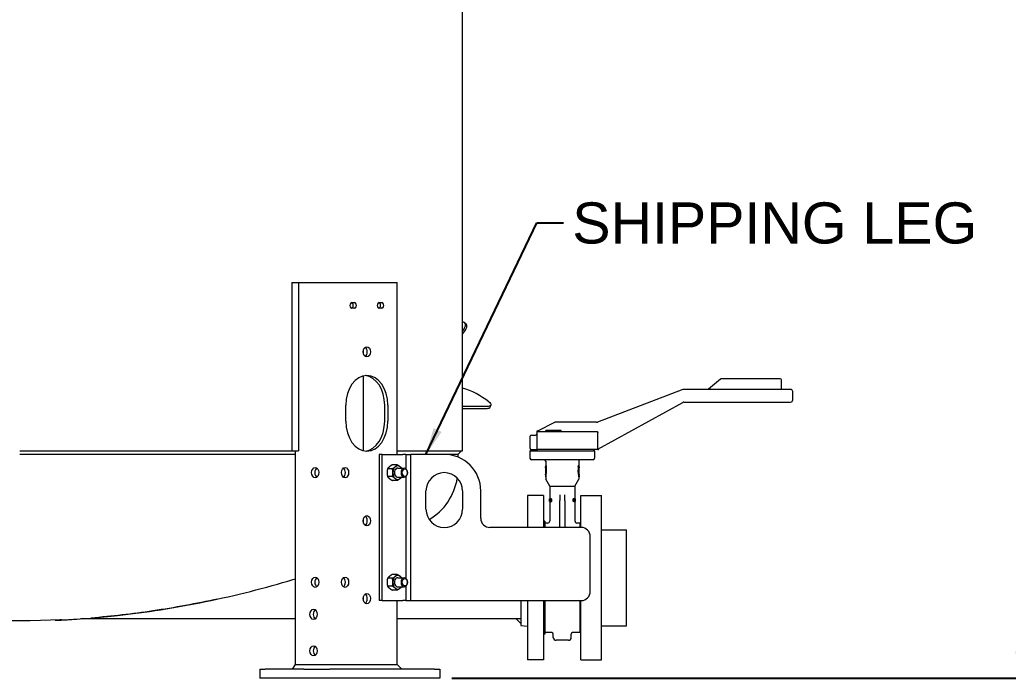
# Model space of a CAD drawing. Header units: inches. Extents: x 19 to 503, y 6 to 322.
# Drawn here: x 371.1 to 425.3, y 44.5 to 80.5 of the extents above; entities that cross this region are included whole.
import ezdxf

# ---------------------------------------------------------------- set-up
doc = ezdxf.new("R2010")
doc.units = ezdxf.units.IN
doc.header["$LTSCALE"] = 15
doc.header["$MEASUREMENT"] = 0
for name, color, linetype, lineweight in [('Dimension (ANSI)', 7, 'Continuous', 25), ('Symbol (ANSI)', 7, 'Continuous', 25), ('Visible (ANSI)', 7, 'Continuous', 50)]:
    doc.layers.add(name, color=color, linetype=linetype, lineweight=lineweight)
doc.styles.add('MEMCOR Medium', font='arial.ttf')
doc.dimstyles.new('Default (ANSI)', dxfattribs={"dimscale": 15, "dimtxt": 0.15, "dimasz": 0.098425, "dimexe": 0.125, "dimexo": 0.0625, "dimgap": 0.031496, "dimtad": 0, "dimtih": 1, "dimtoh": 1, "dimdec": 4, "dimrnd": 1e-08, "dimzin": 3, "dimdsep": 46, "dimlunit": 5, "dimtxsty": 'MEMCOR Medium', "dimcen": 0.09, "dimdle": 0.393701, "dimclrd": 256, "dimclre": 256, "dimclrt": 256, "dimadec": 0, "dimazin": 1, "dimtfac": 0.8, "dimtofl": 0, "dimtmove": 0, "dimatfit": 3, "dimfxl": 1, "dimfrac": 1, "dimtolj": 1, "dimtzin": 4, "dimlwd": -1, "dimlwe": -1, "dimarcsym": 0})
doc.dimstyles.new('Default (ANSI)$7', dxfattribs={"dimscale": 15, "dimtxt": 0.15, "dimasz": 0.098425, "dimexe": 0.125, "dimexo": 0.0625, "dimgap": 0.031496, "dimtad": 0, "dimtih": 1, "dimtoh": 1, "dimdec": 4, "dimrnd": 1e-08, "dimzin": 3, "dimdsep": 46, "dimlunit": 5, "dimtxsty": 'MEMCOR Medium', "dimcen": 0.09, "dimdle": 0.393701, "dimclrd": 256, "dimclre": 256, "dimclrt": 256, "dimadec": 0, "dimazin": 1, "dimtfac": 0.8, "dimtofl": 0, "dimtmove": 0, "dimatfit": 3, "dimfxl": 1, "dimfrac": 1, "dimtolj": 1, "dimtzin": 4, "dimlwd": -1, "dimlwe": -1, "dimarcsym": 0})

# ---------------------------------------------------------------- blocks, each defined once
blk = doc.blocks.new('*D24')
at = {"layer": 'Defpoints', "color": 0, "transparency": 16777216}
for p in [(371.709, 141.416), (425.908, 141.416), (393.854, 44.463)]:
    blk.add_point(p, dxfattribs=at)
at = {"layer": 'Dimension (ANSI)', "transparency": 16777216}
for p, q in [((372.646, 141.416), (427.783, 141.416)), ((425.908, 139.94), (425.908, 125.155)), ((425.908, 45.94), (425.908, 109.677)), ((394.792, 44.463), (427.783, 44.463))]:
    blk.add_line(p, q, dxfattribs=at)
for points in [[(425.662, 139.94), (426.154, 139.94), (425.908, 141.416)], [(425.662, 45.94), (426.154, 45.94), (425.908, 44.463)]]:
    blk.add_solid(points, dxfattribs=at)
at = {"layer": 'Dimension (ANSI)', "transparency": 16777216, "char_height": 2.25, "attachment_point": 2, "style": 'MEMCOR Medium'}
for s, insert in [('\\A1; \\fArial|b0|i0;\\H2.2500;96{\\H0.8x;\\S15#16;} in', (425.908, 121.603)), ('\\A1;[2462.6 mm]{\\P\\fArial|b0|i0;\\H2.2500;SHIPPING\\P\\fArial|b0|i0;\\H2.2500;HEIGHT}', (425.908, 116.944))]:
    blk.add_mtext(s, dxfattribs=dict(at, insert=insert))

msp = doc.modelspace()

# ---------------------------------------------------------------- linework, layer by layer
at = {"layer": 'Visible (ANSI)', "linetype": 'Continuous', "lineweight": 18}
for p, q in [((395.38357, 56.90094), (395.38357, 87.55433)), ((386.02935, 66.11344), (386.40261, 66.11344)), ((386.02935, 66.11344), (386.02935, 56.90094)), ((386.40261, 66.11344), (387.71308, 66.11344)), ((386.40261, 66.11344), (386.40261, 56.90094)), ((387.71308, 66.11344), (388.68889, 66.11344)), ((388.68889, 66.11344), (391.60217, 66.11344)), ((391.60217, 66.11344), (391.80427, 66.11344)), ((391.80427, 56.71344), (391.80427, 66.11344)), ((389.32882, 65.01844), (389.46317, 65.01844)), ((390.82789, 65.01844), (390.96224, 65.01844)), ((389.46317, 64.70844), (389.32882, 64.70844)), ((390.96224, 64.70844), (390.82789, 64.70844)), ((395.53237, 63.89519), (395.59737, 63.80327)), ((395.47767, 63.60651), (395.38357, 63.47344)), ((395.38357, 63.28959), (395.54267, 63.51459)), ((389.9574, 62.2362), (389.9574, 62.41068)), ((389.9574, 56.9153), (389.9574, 61.01158)), ((409.51601, 60.83228), (408.85306, 60.27599)), ((412.78749, 60.84631), (409.55458, 60.84631)), ((412.84749, 60.29131), (412.84749, 60.78631)), ((407.45099, 60.26312), (402.76898, 58.4795)), ((413.34749, 60.27131), (407.49549, 60.27131)), ((413.47249, 59.69631), (413.47249, 60.14631)), ((402.80035, 57.0004), (407.44434, 59.55583)), ((407.50461, 59.57131), (413.34749, 59.57131)), ((388.99295, 58.52344), (388.99295, 59.40344)), ((391.12134, 58.52344), (391.12134, 59.40344)), ((391.29811, 59.40344), (391.29811, 58.52344)), ((396.78165, 59.34065), (395.38357, 59.34065)), ((395.38357, 59.23076), (396.73255, 59.23076)), ((396.88981, 59.29306), (396.93892, 59.40297)), ((399.44749, 57.94311), (399.44749, 57.91131)), ((399.48528, 57.99021), (399.47398, 57.98456)), ((399.505, 58.00007), (399.48528, 57.99021)), ((399.51904, 58.00709), (399.505, 58.00007)), ((399.50749, 57.97131), (399.52829, 57.97131)), ((400.39069, 58.44291), (399.51904, 58.00709)), ((399.52829, 57.97131), (402.73457, 57.97131)), ((399.94594, 57.98131), (399.94594, 58.01131)), ((400.26993, 58.02131), (399.95594, 58.02131)), ((400.27711, 58.02131), (400.26993, 58.02131)), ((400.61604, 58.02131), (400.27711, 58.02131)), ((400.27993, 57.98131), (400.27993, 58.01131)), ((400.42109, 58.45812), (400.39069, 58.44291)), ((402.72448, 58.47131), (400.47699, 58.47131)), ((400.62887, 58.02131), (400.61604, 58.02131)), ((400.77914, 58.02131), (400.62887, 58.02131)), ((400.78914, 57.98131), (400.78914, 58.01131)), ((399.09749, 57.03131), (399.09749, 57.71131)), ((399.15749, 57.77131), (399.38749, 57.77131)), ((399.44749, 57.91131), (399.44749, 57.03131)), ((402.7962, 57.06661), (402.7962, 57.91131)), ((371.13387, 56.90094), (386.02935, 56.90094)), ((386.02935, 56.90094), (386.40261, 56.90094)), ((386.24509, 45.21344), (386.24509, 56.90094)), ((391.80427, 56.90094), (395.38357, 56.90094)), ((395.13386, 56.70094), (395.33386, 56.90094)), ((399.15473, 56.97131), (399.07599, 56.89257)), ((402.61899, 56.89257), (399.07599, 56.89257)), ((399.07599, 56.89257), (399.07599, 56.49887)), ((399.15473, 56.97131), (399.50749, 56.97131)), ((399.52829, 56.97131), (399.50749, 56.97131)), ((402.78749, 56.97131), (399.52829, 56.97131)), ((402.54025, 56.97131), (402.61899, 56.89257)), ((402.61899, 56.89257), (402.61899, 56.49887)), ((386.24509, 56.70094), (371.13387, 56.70094)), ((390.81163, 56.71344), (390.81163, 48.71344)), ((390.9884, 56.71344), (390.81163, 56.71344)), ((390.9884, 56.71344), (392.11977, 56.71344)), ((390.9884, 48.71344), (390.9884, 56.71344)), ((392.27739, 56.71344), (392.11977, 56.71344)), ((392.27739, 56.71344), (392.53546, 56.71344)), ((392.27739, 56.71344), (392.27739, 55.9327)), ((394.38338, 56.71344), (392.53546, 56.71344)), ((392.53546, 56.71344), (392.53546, 48.71344)), ((395.13386, 56.70094), (394.60663, 56.70094)), ((395.13386, 56.70094), (395.13386, 56.56729)), ((402.54025, 56.42013), (399.15473, 56.42013)), ((399.94197, 56.34139), (399.94197, 56.09375)), ((401.753, 56.34139), (401.753, 56.09375)), ((391.54667, 55.92995), (391.27725, 55.92995)), ((391.81183, 56.14645), (391.54242, 56.14645)), ((391.83546, 55.96344), (392.19247, 55.96344)), ((399.9219, 56.02446), (399.9219, 55.97722)), ((399.9219, 56.02446), (399.93287, 56.02446)), ((399.92779, 56.09375), (399.92779, 56.04612)), ((399.92779, 56.09375), (399.95307, 56.09375)), ((399.93364, 56.04612), (399.92779, 56.04612)), ((399.93819, 55.94442), (399.95864, 55.94442)), ((399.95307, 56.04612), (399.94285, 56.04612)), ((399.95307, 56.04612), (399.95307, 56.09375)), ((399.95307, 56.09375), (399.97386, 56.09375)), ((399.95307, 56.04612), (399.97386, 56.04612)), ((399.97386, 56.09375), (399.97386, 56.04612)), ((401.7419, 56.09375), (401.72111, 56.09375)), ((401.72111, 56.04612), (401.72111, 56.09375)), ((401.7419, 56.04612), (401.72111, 56.04612)), ((401.73634, 55.94442), (401.75678, 55.94442)), ((401.7419, 56.09375), (401.76718, 56.09375)), ((401.7419, 56.09375), (401.7419, 56.04612)), ((401.75212, 56.04612), (401.7419, 56.04612)), ((401.76718, 56.04612), (401.76133, 56.04612)), ((401.77308, 56.02446), (401.7621, 56.02446)), ((401.76718, 56.04612), (401.76718, 56.09375)), ((401.77308, 56.02446), (401.77308, 55.97722)), ((391.54667, 55.49693), (391.27725, 55.49693)), ((391.81183, 55.28043), (391.54242, 55.28043)), ((391.83546, 55.46344), (392.19247, 55.46344)), ((392.27739, 55.49418), (392.27739, 49.9327)), ((392.36922, 55.71739), (392.36921, 55.7183)), ((392.36922, 55.70949), (392.36921, 55.70857)), ((399.9219, 55.61816), (399.9219, 55.57092)), ((399.9219, 55.57092), (399.92276, 55.57092)), ((399.9219, 55.541), (399.92249, 55.541)), ((399.9219, 55.541), (399.9219, 55.49336)), ((399.92464, 55.49336), (399.9219, 55.49336)), ((399.92464, 55.49336), (399.94478, 55.49336)), ((399.94679, 55.59098), (399.92661, 55.59098)), ((399.94197, 55.49336), (399.94197, 55.36242)), ((400.15851, 54.98209), (399.94461, 55.35257)), ((401.53646, 54.98209), (401.75036, 55.35257)), ((401.76837, 55.59098), (401.74818, 55.59098)), ((401.77033, 55.49336), (401.75019, 55.49336)), ((401.753, 55.49336), (401.753, 55.36242)), ((401.77308, 55.49336), (401.77033, 55.49336)), ((401.77308, 55.57092), (401.77222, 55.57092)), ((401.77248, 55.541), (401.77308, 55.541)), ((401.77308, 55.61816), (401.77308, 55.57092)), ((401.77308, 55.541), (401.77308, 55.49336)), ((393.38338, 53.71344), (393.38338, 54.71344)), ((395.38338, 54.71344), (395.38338, 53.71344)), ((396.38338, 53.21344), (396.38338, 54.71344)), ((400.15851, 54.98209), (401.53646, 54.98209)), ((400.15851, 54.98209), (400.15851, 54.28786)), ((401.53646, 54.98209), (401.53646, 54.28733)), ((398.94386, 54.46344), (398.94386, 52.71344)), ((399.82386, 54.46344), (398.94386, 54.46344)), ((399.82386, 54.46344), (399.82386, 52.71344)), ((400.14727, 54.26536), (400.14727, 54.25058)), ((400.14908, 54.25058), (400.14727, 54.25058)), ((400.14727, 54.1424), (400.14908, 54.1424)), ((400.14727, 54.1424), (400.14727, 54.12592)), ((400.14908, 54.25058), (400.14908, 54.1424)), ((400.14942, 54.28786), (400.15111, 54.28786)), ((400.15111, 54.1424), (400.15111, 54.28786)), ((400.15111, 54.28786), (400.16299, 54.28786)), ((400.15111, 54.1424), (400.15493, 54.1424)), ((400.15493, 54.12592), (400.15493, 54.1424)), ((400.15493, 54.1424), (400.16231, 54.1424)), ((400.16299, 54.28786), (400.16299, 54.27535)), ((400.17176, 54.29061), (400.18402, 54.29061)), ((400.21746, 54.29061), (400.23062, 54.29061)), ((400.70969, 54.49477), (400.70969, 54.18819)), ((400.70969, 53.03964), (400.70969, 54.18819)), ((400.98528, 54.18819), (400.98528, 54.49477)), ((400.98528, 54.18819), (400.98528, 53.03964)), ((401.44222, 54.12592), (401.44222, 54.28733)), ((401.45586, 54.28733), (401.44222, 54.28733)), ((401.45586, 54.28733), (401.47545, 54.28733)), ((401.45586, 54.28733), (401.45586, 54.12592)), ((401.46764, 54.14449), (401.46764, 54.26876)), ((401.47597, 54.26876), (401.46764, 54.26876)), ((401.46764, 54.14449), (401.47597, 54.14449)), ((401.49607, 54.15522), (401.48329, 54.15522)), ((401.50762, 54.25721), (401.50762, 54.28733)), ((401.51994, 54.28733), (401.50762, 54.28733)), ((401.50762, 54.12592), (401.50762, 54.15694)), ((401.51994, 54.28733), (401.52814, 54.28733)), ((401.51994, 54.28733), (401.51994, 54.12592)), ((401.52549, 54.12592), (401.52549, 54.2651)), ((401.5289, 54.28112), (401.5289, 54.28733)), ((401.54084, 54.28733), (401.5289, 54.28733)), ((401.54555, 54.28786), (401.53646, 54.28786)), ((401.54084, 54.28733), (401.54349, 54.28733)), ((401.54084, 54.28733), (401.54084, 54.15954)), ((401.54349, 54.12592), (401.54349, 54.28733)), ((401.5477, 54.26536), (401.54349, 54.26536)), ((401.5477, 54.25058), (401.54349, 54.25058)), ((401.5477, 54.1424), (401.54349, 54.1424)), ((401.54589, 54.25058), (401.54589, 54.1424)), ((401.5477, 54.26536), (401.5477, 54.25058)), ((401.5477, 54.1424), (401.5477, 54.12592)), ((401.87111, 52.71344), (401.87111, 54.46344)), ((401.87111, 54.46344), (402.99611, 54.46344)), ((402.99611, 45.46344), (402.99611, 54.46344)), ((400.15493, 54.12592), (400.14727, 54.12592)), ((400.15493, 54.12592), (400.16675, 54.12592)), ((400.15851, 54.12592), (400.15851, 53.07368)), ((400.17176, 54.12252), (400.18402, 54.12252)), ((400.21746, 54.12252), (400.23062, 54.12252)), ((401.45586, 54.12592), (401.44222, 54.12592)), ((401.47565, 54.12592), (401.45586, 54.12592)), ((401.51994, 54.12592), (401.50762, 54.12592)), ((401.52549, 54.12592), (401.51994, 54.12592)), ((401.54024, 54.12592), (401.52829, 54.12592)), ((401.53646, 54.12592), (401.53646, 53.07368)), ((401.54349, 54.12592), (401.54024, 54.12592)), ((401.5477, 54.12592), (401.54349, 54.12592)), ((389.9574, 52.9952), (389.9574, 53.16968)), ((399.88386, 53.05844), (399.82386, 53.05844)), ((399.88386, 53.05844), (399.88386, 52.71344)), ((401.88338, 52.71344), (396.88338, 52.71344)), ((400.0404, 52.95557), (399.88386, 52.95557)), ((400.70969, 52.71344), (400.70969, 53.03964)), ((400.98528, 53.03964), (400.98528, 52.71344)), ((401.83174, 52.95557), (401.65457, 52.95557)), ((401.83174, 52.71344), (401.83174, 52.95557)), ((401.87111, 52.9162), (401.83174, 52.95557)), ((402.99611, 52.58844), (404.37111, 52.58844)), ((404.37111, 47.33844), (404.37111, 52.58844)), ((402.38338, 49.21344), (402.38338, 52.21344)), ((391.54667, 49.92995), (391.27725, 49.92995)), ((391.81183, 50.14645), (391.54242, 50.14645)), ((391.83546, 49.96344), (392.19247, 49.96344)), ((391.54667, 49.49693), (391.27725, 49.49693)), ((391.81183, 49.28043), (391.54242, 49.28043)), ((391.83546, 49.46344), (392.19247, 49.46344)), ((392.27739, 49.49418), (392.27739, 48.71344)), ((392.36922, 49.71739), (392.36921, 49.7183)), ((392.36922, 49.70949), (392.36921, 49.70857)), ((389.9574, 48.7322), (389.9574, 48.90668)), ((390.9884, 48.71344), (390.81163, 48.71344)), ((390.9884, 48.71344), (392.11977, 48.71344)), ((391.80427, 45.21344), (391.80427, 48.71344)), ((392.27739, 48.71344), (392.11977, 48.71344)), ((392.27739, 48.71344), (392.53546, 48.71344)), ((392.53546, 48.71344), (401.88338, 48.71344)), ((398.57386, 48.71344), (398.57386, 47.35387)), ((398.94386, 48.71344), (398.94386, 45.46344)), ((399.82386, 48.71344), (399.82386, 45.46344)), ((399.88386, 48.71344), (399.88386, 46.86844)), ((401.83174, 46.97131), (401.83174, 48.71344)), ((401.87111, 45.46344), (401.87111, 48.71344)), ((373.08135, 47.63337), (373.08135, 47.65337)), ((386.24509, 47.71344), (374.47338, 47.71344)), ((387.32182, 47.71344), (387.30947, 47.71344)), ((398.57386, 47.71344), (391.80427, 47.71344)), ((398.57386, 47.46344), (398.32386, 47.71344)), ((398.57386, 47.71344), (398.32386, 47.71344)), ((398.57386, 47.35387), (398.94386, 47.30844)), ((402.99611, 47.33844), (404.37111, 47.33844)), ((399.88386, 46.86844), (399.82386, 46.86844)), ((400.2793, 46.97131), (399.88386, 46.97131)), ((400.35536, 46.69592), (400.35536, 46.86651)), ((401.33961, 46.69592), (401.33961, 46.86651)), ((401.83174, 46.97131), (401.41567, 46.97131)), ((401.87111, 47.01068), (401.83174, 46.97131)), ((401.18213, 46.53844), (400.51284, 46.53844)), ((384.28417, 44.96344), (384.57706, 44.96344)), ((384.28417, 44.96344), (384.28417, 44.46344)), ((386.69838, 44.96344), (384.57706, 44.96344)), ((386.06831, 44.96344), (386.24509, 45.21344)), ((386.24509, 45.21344), (387.71308, 45.21344)), ((386.69838, 44.96344), (388.1126, 44.96344)), ((387.71308, 45.21344), (388.68889, 45.21344)), ((393.85431, 44.96344), (388.1126, 44.96344)), ((388.68889, 45.21344), (391.60217, 45.21344)), ((391.60217, 45.21344), (391.80427, 45.21344)), ((391.80427, 45.21344), (392.05427, 44.96344)), ((393.85431, 44.96344), (394.1472, 44.96344)), ((394.1472, 44.96344), (394.1472, 44.46344)), ((399.82386, 45.46344), (398.94386, 45.46344)), ((401.87111, 45.46344), (402.99611, 45.46344)), ((384.57706, 44.46344), (384.28417, 44.46344)), ((386.69838, 44.46344), (384.57706, 44.46344)), ((388.1126, 44.46344), (386.69838, 44.46344)), ((393.85431, 44.46344), (388.1126, 44.46344)), ((394.1472, 44.46344), (393.85431, 44.46344))]:
    msp.add_line(p, q, dxfattribs=at)
for centre, radius, start, end in [((409.55458, 60.78631), 0.06, 90, 130), ((412.78749, 60.78631), 0.06, 0, 90), ((407.49549, 60.14631), 0.125, 90, 110.854458), ((408.84021, 60.29131), 0.02, 270, 310), ((412.86749, 60.29131), 0.02, 180, 270), ((413.34749, 60.14631), 0.125, 0, 90), ((407.50461, 59.44631), 0.125, 90, 118.82243), ((413.34749, 59.69631), 0.125, 270, 0), ((402.72448, 58.59631), 0.125, 270, 290.854458), ((399.50749, 57.91131), 0.06, 90, 180), ((399.93594, 57.98131), 0.01, 270, 0), ((399.95594, 58.01131), 0.01, 90, 180), ((400.26993, 58.01131), 0.01, 0, 90), ((400.28993, 57.98131), 0.01, 180, 270), ((400.47699, 58.34631), 0.125, 90, 116.565051), ((400.77914, 58.01131), 0.01, 0, 90), ((400.79914, 57.98131), 0.01, 180, 270), ((399.15749, 57.71131), 0.06, 90, 180), ((399.38749, 57.83131), 0.06, 270, 0), ((399.15749, 57.03131), 0.06, 180, 270), ((399.50749, 57.03131), 0.06, 180, 270), ((402.78749, 57.03131), 0.06, 270, 355.130983), ((394.38338, 54.71344), 2, 0, 90), ((399.15473, 56.49887), 0.07874, 180, 270), ((399.86323, 56.34139), 0.07874, 0, 90), ((401.83174, 56.34139), 0.07874, 90, 180), ((402.54025, 56.49887), 0.07874, 270, 0), ((394.38338, 54.71344), 1, 0, 180), ((391.94387, 55.89648), 3.19, 300.437008, 351.297618), ((399.96166, 55.36242), 0.01969, 180, 210), ((401.73331, 55.36242), 0.01969, 330, 0), ((394.38338, 53.71344), 1, 180, 0), ((396.88338, 53.21344), 0.5, 180, 270), ((400.0404, 53.07368), 0.11811, 270, 0), ((401.65457, 53.07368), 0.11811, 180, 270), ((401.88338, 52.21344), 0.5, 0, 90), ((371.13386, 95.93094), 48.31, 251.772129, 272.646434), ((401.88338, 49.21344), 0.5, 270, 0), ((400.24512, 46.86651), 0.11024, 0, 71.937897), ((400.51284, 46.69592), 0.15748, 180, 270), ((401.18213, 46.69592), 0.15748, 270, 0), ((401.44985, 46.86651), 0.11024, 108.062103, 180)]:
    msp.add_arc(centre, radius, start, end, dxfattribs=at)
for centre, major_axis, ratio, start_param, end_param in [((389.32882, 64.86344), (0, -0.155), 0.70710678, 3.14159265, 6.28318531), ((389.2864, 64.86344), (0, -0.155), 0.70710678, 0.19477764, 2.94681501), ((389.46317, 64.86344), (0, 0.155), 0.70710678, 3.14159265, 6.28318531), ((390.82789, 64.86344), (0, -0.155), 0.70710678, 3.14159265, 6.28318531), ((390.78546, 64.86344), (0, -0.155), 0.70710678, 0.19477764, 2.94681501), ((390.96224, 64.86344), (0, 0.155), 0.70710678, 3.14159265, 6.28318531), ((395.12412, 63.60651), (0.40825, 0.28868), 0.5, 5.32786869, 6.8716692), ((395.18912, 63.51459), (0.40825, 0.28868), 0.5, 5.32786869, 6.28318531), ((389.96875, 62.32344), (0, 0.28), 0.70710678, 3.60436277, 5.82041519), ((390.14553, 59.40344), (0, 1.63), 0.70710678, 4.71238898, 7.85398163), ((389.96875, 59.40344), (0, 1.63), 0.70710678, 4.71238898, 6.20642283), ((394.3514, 53.11027), (0, 7.37), 0.70710678, 5.78754415, 6.08380629), ((390.14553, 58.52344), (0, -1.63), 0.70710678, 4.71238898, 7.85398163), ((389.96875, 58.52344), (0, -1.63), 0.70710678, 0.07676248, 1.57079633), ((387.49388, 55.71344), (0, -0.28), 0.70710678, 3.60436277, 5.82041519), ((388.77233, 55.71344), (0, 0.28), 0.70710678, 3.60436277, 5.82041519), ((391.83552, 55.71344), (0, -0.375), 0.70710678, 3.66519143, 4.71238898), ((391.83552, 55.71344), (0, 0.25014), 0.70710678, 6.25022773, 9.45773554), ((391.83552, 55.71344), (0, 0.375), 0.70710678, 5.75958653, 6.80678408), ((391.83552, 55.71344), (0, 0.375), 0.70710678, 5.44211664, 5.75958653), ((392.19247, 55.71344), (0, 0.25), 0.70710678, 4.73185041, 10.97611285), ((400.84749, 55.39384), (0, 4.10717), 0.22535973, 1.43978472, 1.51425269), ((400.84749, 55.17716), (0, 4.10717), 0.22535973, 1.39844189, 1.4544693), ((400.84749, 55.39384), (0, 4.10717), 0.22535973, 1.41130756, 1.42716465), ((400.84749, 55.17716), (0, 4.10717), 0.22535973, 1.35761354, 1.38288267), ((400.84749, 55.17716), (0, 4.01807), 0.22535973, 1.352811, 1.37866444), ((400.84749, 55.17716), (0, 4.01807), 0.22535973, 4.90452087, 4.93037431), ((400.84749, 55.17716), (0, -4.10717), 0.22535973, 1.75870998, 1.78397911), ((400.84749, 55.17716), (0, -4.10717), 0.22535973, 1.68712335, 1.74315077), ((400.84749, 55.39384), (0, -4.10717), 0.22535973, 1.714428, 1.7302851), ((400.84749, 55.39384), (0, -4.10717), 0.22535973, 1.62733996, 1.70180793), ((391.83552, 55.71344), (0, -0.375), 0.70710678, 4.71238898, 5.75958653), ((391.83552, 55.71344), (0, -0.375), 0.70710678, 5.75958653, 6.80678408), ((391.83552, 55.71344), (0, 0.375), 0.70710678, 3.66519143, 3.98266132), ((400.84749, 55.39384), (0, 4.10717), 0.22535973, 1.52676978, 1.53495966), ((400.84749, 55.17716), (0, 4.10717), 0.22535973, 1.46986752, 1.49373155), ((400.84749, 55.17716), (0, 4.01807), 0.22535973, 1.46762165, 1.49201922), ((400.84749, 55.17716), (0, 4.01807), 0.22535973, 4.79116609, 4.81556366), ((400.84749, 55.17716), (0, -4.10717), 0.22535973, 1.6478611, 1.67172513), ((400.84749, 55.39384), (0, -4.10717), 0.22535973, 1.60663299, 1.61482287), ((400.84749, 53.91969), (0, -1.36564), 0.51315789, 1.72238786, 1.82650113), ((400.84749, 53.91969), (0, 1.34262), 0.51315789, 4.86659984, 4.89111636), ((400.84749, 53.95947), (0, -1.3776), 0.5087001, 1.71653689, 1.81109698), ((389.96875, 53.08244), (0, 0.28), 0.70710678, 3.60436277, 5.82041519), ((387.49388, 49.71344), (0, -0.28), 0.70710678, 3.60436277, 5.82041519), ((388.77233, 49.71344), (0, 0.28), 0.70710678, 3.60436277, 5.82041519), ((391.83552, 49.71344), (0, -0.375), 0.70710678, 3.66519143, 4.71238898), ((391.83552, 49.71344), (0, 0.25014), 0.70710678, 6.25022773, 9.45773554), ((391.83552, 49.71344), (0, 0.375), 0.70710678, 5.75958653, 6.80678408), ((391.83552, 49.71344), (0, 0.375), 0.70710678, 5.44211664, 5.75958653), ((392.19247, 49.71344), (0, 0.25), 0.70710678, 4.73185041, 10.97611285), ((391.83552, 49.71344), (0, -0.375), 0.70710678, 4.71238898, 5.75958653), ((391.83552, 49.71344), (0, -0.375), 0.70710678, 5.75958653, 6.80678408), ((391.83552, 49.71344), (0, 0.375), 0.70710678, 3.66519143, 3.98266132), ((389.96875, 48.81944), (0, 0.28), 0.70710678, 3.60436277, 5.82041519), ((387.40403, 47.95944), (0, -0.28), 0.70710678, 3.60436277, 5.82041519), ((387.40403, 45.95944), (0, -0.28), 0.70710678, 3.60436277, 5.82041519)]:
    msp.add_ellipse(centre, major_axis=major_axis, ratio=ratio, start_param=start_param, end_param=end_param, dxfattribs=at)
for centre, major_axis in [((390.14553, 62.32344), (0, -0.28)), ((387.3171, 55.71344), (0, 0.28)), ((388.94911, 55.71344), (0, -0.28)), ((392.22584, 55.71344), (0, 0.20282)), ((390.14553, 53.08244), (0, -0.28)), ((387.3171, 49.71344), (0, 0.28)), ((388.94911, 49.71344), (0, -0.28)), ((392.22584, 49.71344), (0, -0.20282)), ((390.14553, 48.81944), (0, -0.28)), ((387.22726, 47.95944), (0, -0.28)), ((387.22726, 45.95944), (0, -0.28))]:
    msp.add_ellipse(centre, major_axis=major_axis, ratio=0.70710678, dxfattribs=at)
for points, knots in [([(396.82991, 59.59339), (396.869, 59.5635), (396.90155, 59.53084), (396.94108, 59.46939), (396.94809, 59.44064), (396.93904, 59.39469), (396.92242, 59.37442), (396.86591, 59.34739), (396.82605, 59.34065), (396.78165, 59.34065)], [5.7511729, 5.7511729, 5.7511729, 5.7511729, 6.23002731, 6.23002731, 6.70888172, 6.70888172, 7.18728854, 7.18728854, 7.66569537, 7.66569537, 7.66569537, 7.66569537]), ([(396.73255, 59.23076), (396.77695, 59.23076), (396.81681, 59.23749), (396.86713, 59.26156), (396.8821, 59.27623), (396.88975, 59.29308)], [7.666112893, 7.666112893, 7.666112893, 7.666112893, 8.144520248, 8.144520248, 8.518161389, 8.518161389, 8.518161389, 8.518161389]), ([(399.45981, 57.97497), (399.45479, 57.9702), (399.45211, 57.96538), (399.44955, 57.95936), (399.44878, 57.95687), (399.44775, 57.95178), (399.44749, 57.94919), (399.44749, 57.94659)], [0, 0, 0, 0, 0.055402638, 0.055402638, 0.091701074, 0.091701074, 0.127427899, 0.127427899, 0.127427899, 0.127427899]), ([(399.47397, 57.98456), (399.4739, 57.98452), (399.47382, 57.98448), (399.47043, 57.98277), (399.46495, 57.97987), (399.45981, 57.97497)], [-0.0006488507, -0.0006488507, -0.0006488507, -0.0006488507, 0, 0, 0.02871512, 0.02871512, 0.02871512, 0.02871512]), ([(402.73457, 57.97131), (402.74225, 57.97131), (402.75129, 57.96955), (402.76541, 57.9638), (402.773, 57.95882), (402.78369, 57.9483), (402.78872, 57.94092), (402.79445, 57.92729), (402.7962, 57.91866), (402.7962, 57.91131)], [0.686716197, 0.686716197, 0.686716197, 0.686716197, 0.745211332, 0.745211332, 0.802858515, 0.802858515, 0.859556824, 0.859556824, 0.915504742, 0.915504742, 0.915504742, 0.915504742]), ([(402.79831, 57.03131), (402.79787, 57.03455), (402.7975, 57.03801), (402.79652, 57.04969), (402.7962, 57.05846), (402.7962, 57.06661)], [0.4063089437, 0.4063089437, 0.4063089437, 0.4063089437, 0.433860066, 0.433860066, 0.4959375112, 0.4959375112, 0.4959375112, 0.4959375112]), ([(402.80035, 57.0004), (402.79957, 56.99997), (402.79901, 56.99985), (402.79793, 57.00009), (402.79767, 57.00086), (402.79763, 57.00436), (402.7983, 57.00813), (402.79912, 57.0179), (402.79925, 57.02423), (402.79831, 57.03131)], [-2.522800249, -2.522800249, -2.522800249, -2.522800249, -2.493582986, -2.493582986, -2.443370628, -2.443370628, -2.355318518, -2.355318518, -2.260242692, -2.260242692, -2.260242692, -2.260242692]), ([(399.93143, 55.98174), (399.92941, 55.99178), (399.92752, 56.00041), (399.92335, 56.01872), (399.9219, 56.02446), (399.9219, 56.02446)], [0.527386611, 0.527386611, 0.527386611, 0.527386611, 0.653804561, 0.653804561, 0.871720721, 0.871720721, 0.871720721, 0.871720721]), ([(399.9219, 55.97722), (399.9219, 55.97722), (399.92281, 55.97269), (399.9259, 55.95547), (399.92788, 55.94389), (399.92983, 55.93039)], [2.066873638, 2.066873638, 2.066873638, 2.066873638, 2.239108848, 2.239108848, 2.390237986, 2.390237986, 2.390237986, 2.390237986]), ([(399.92661, 55.59098), (399.92918, 55.60247), (399.93263, 55.6188), (399.93942, 55.65741), (399.94321, 55.68283), (399.94859, 55.73867), (399.9501, 55.76909), (399.9501, 55.79769), (399.9501, 55.82629), (399.94859, 55.85672), (399.94379, 55.90656), (399.941, 55.92699), (399.93819, 55.94442)], [-0.63725824, -0.63725824, -0.63725824, -0.63725824, -0.4358884, -0.4358884, -0.2179442, -0.2179442, 0, 0, 0, 0.2179442, 0.2179442, 0.38907168, 0.38907168, 0.38907168, 0.38907168]), ([(399.93561, 55.88155), (399.93606, 55.87664), (399.93648, 55.87161), (399.93854, 55.84437), (399.93947, 55.8203), (399.93947, 55.79769), (399.93947, 55.77509), (399.93854, 55.75102), (399.9352, 55.7068), (399.93284, 55.68665), (399.92982, 55.66479), (399.92897, 55.6591), (399.92815, 55.65385)], [-0.212255295, -0.212255295, -0.212255295, -0.212255295, -0.172243729, -0.172243729, 0, 0, 0, 0.172243729, 0.172243729, 0.344487458, 0.344487458, 0.409007072, 0.409007072, 0.409007072, 0.409007072]), ([(399.95864, 55.94442), (399.96151, 55.92699), (399.96436, 55.90656), (399.96928, 55.85673), (399.97083, 55.8263), (399.97083, 55.79769), (399.97083, 55.76908), (399.96928, 55.73866), (399.96377, 55.68282), (399.9599, 55.65741), (399.95295, 55.6188), (399.94942, 55.60247), (399.94679, 55.59098)], [-0.38914701, -0.38914701, -0.38914701, -0.38914701, -0.21798988, -0.21798988, 0, 0, 0, 0.21798988, 0.21798988, 0.43597976, 0.43597976, 0.63740827, 0.63740827, 0.63740827, 0.63740827]), ([(401.74818, 55.59098), (401.74555, 55.60247), (401.74202, 55.6188), (401.73508, 55.65741), (401.7312, 55.68282), (401.72569, 55.73866), (401.72414, 55.76908), (401.72414, 55.8263), (401.72569, 55.85673), (401.73061, 55.90656), (401.73346, 55.92699), (401.73634, 55.94442)], [1.10638799, 1.10638799, 1.10638799, 1.10638799, 1.3078165, 1.3078165, 1.52580638, 1.52580638, 1.74379626, 1.74379626, 1.96178614, 1.96178614, 2.13294327, 2.13294327, 2.13294327, 2.13294327]), ([(401.75678, 55.94442), (401.75397, 55.92699), (401.75118, 55.90656), (401.74638, 55.85672), (401.74487, 55.82629), (401.74487, 55.76909), (401.74638, 55.73867), (401.75176, 55.68283), (401.75555, 55.65741), (401.76234, 55.6188), (401.76579, 55.60247), (401.76837, 55.59098)], [1.35436976, 1.35436976, 1.35436976, 1.35436976, 1.52549724, 1.52549724, 1.74344144, 1.74344144, 1.96138564, 1.96138564, 2.17932984, 2.17932984, 2.38069968, 2.38069968, 2.38069968, 2.38069968]), ([(401.76682, 55.65385), (401.766, 55.6591), (401.76515, 55.66479), (401.76213, 55.68665), (401.75977, 55.7068), (401.75643, 55.75102), (401.7555, 55.77509), (401.7555, 55.8203), (401.75643, 55.84437), (401.75849, 55.87161), (401.75891, 55.87664), (401.75936, 55.88155)], [0.968908686, 0.968908686, 0.968908686, 0.968908686, 1.033428301, 1.033428301, 1.20567203, 1.20567203, 1.377915758, 1.377915758, 1.550159487, 1.550159487, 1.590171053, 1.590171053, 1.590171053, 1.590171053]), ([(401.77308, 56.02446), (401.77308, 56.02446), (401.77162, 56.01872), (401.76746, 56.00041), (401.76556, 55.99178), (401.76355, 55.98174)], [0.871720721, 0.871720721, 0.871720721, 0.871720721, 1.089636881, 1.089636881, 1.216054831, 1.216054831, 1.216054831, 1.216054831]), ([(401.76514, 55.93039), (401.7671, 55.94389), (401.76907, 55.95547), (401.77216, 55.97269), (401.77308, 55.97722), (401.77308, 55.97722)], [1.743509289, 1.743509289, 1.743509289, 1.743509289, 1.894638427, 1.894638427, 2.066873638, 2.066873638, 2.066873638, 2.066873638]), ([(400.14942, 54.28786), (400.14941, 54.28576), (400.14938, 54.28364), (400.14929, 54.27984), (400.14924, 54.2781), (400.14909, 54.27466), (400.14899, 54.27303), (400.14879, 54.27087), (400.14864, 54.2694), (400.14804, 54.26628), (400.14768, 54.26558), (400.14736, 54.26537), (400.14732, 54.26536), (400.14727, 54.26536)], [-0.243637697, -0.243637697, -0.243637697, -0.243637697, -0.18804168, -0.18804168, -0.139814303, -0.139814303, -0.085271959, -0.085271959, -0.052972768, -0.052972768, -0.008226546, -0.008226546, 0, 0, 0, 0]), ([(400.17176, 54.29061), (400.17063, 54.29061), (400.16954, 54.29024), (400.16757, 54.28856), (400.1667, 54.28734), (400.16476, 54.28319), (400.16383, 54.27989), (400.16218, 54.27095), (400.16149, 54.26491), (400.16009, 54.24485), (400.15975, 54.22983), (400.15965, 54.21208), (400.15964, 54.20928), (400.15964, 54.2065)], [-0.352389821, -0.352389821, -0.352389821, -0.352389821, -0.306030752, -0.306030752, -0.263970579, -0.263970579, -0.204698491, -0.204698491, -0.135386695, -0.135386695, -0.021232323, -0.021232323, 0, 0, 0, 0]), ([(400.15964, 54.2065), (400.15964, 54.18478), (400.1601, 54.16644), (400.16187, 54.14485), (400.16259, 54.14009), (400.1639, 54.13309), (400.16482, 54.12986), (400.16725, 54.12463), (400.16877, 54.12319), (400.17085, 54.12258), (400.1713, 54.12252), (400.17176, 54.12252)], [-0.186250774, -0.186250774, -0.186250774, -0.186250774, -0.132345258, -0.132345258, -0.10238768, -0.10238768, -0.061688522, -0.061688522, -0.013226135, -0.013226135, 0, 0, 0, 0]), ([(400.16429, 54.2065), (400.16429, 54.22262), (400.1645, 54.23226), (400.16474, 54.24251), (400.16503, 54.2496), (400.1656, 54.25568)], [-0.0787529308, -0.0787529308, -0.0787529308, -0.0787529308, -0.0500105562, -0.0500105562, 0, 0, 0, 0]), ([(400.16557, 54.15783), (400.1648, 54.16633), (400.16461, 54.17452), (400.16434, 54.18711), (400.16429, 54.19751), (400.16429, 54.2065)], [-0.0957677397, -0.0957677397, -0.0957677397, -0.0957677397, -0.0684617329, -0.0684617329, 0, 0, 0, 0]), ([(400.17176, 54.14044), (400.17119, 54.14044), (400.17062, 54.1406), (400.1696, 54.14136), (400.16913, 54.14191), (400.16835, 54.14333), (400.16768, 54.14473), (400.16636, 54.15065), (400.1659, 54.15413), (400.16557, 54.15783)], [-0.147079807, -0.147079807, -0.147079807, -0.147079807, -0.102041421, -0.102041421, -0.061797626, -0.061797626, -0.030238662, -0.030238662, 0, 0, 0, 0]), ([(400.1656, 54.25568), (400.1658, 54.25771), (400.16603, 54.25969), (400.16656, 54.26322), (400.16686, 54.26478), (400.16782, 54.26868), (400.16845, 54.27002), (400.16981, 54.27218), (400.17078, 54.27268), (400.17176, 54.27268)], [-0.0640399717, -0.0640399717, -0.0640399717, -0.0640399717, -0.0539442507, -0.0539442507, -0.0447893953, -0.0447893953, -0.0282701158, -0.0282701158, 0, 0, 0, 0]), ([(400.18809, 54.20663), (400.18809, 54.22519), (400.18742, 54.24425), (400.18432, 54.26765), (400.18315, 54.27262), (400.18122, 54.2797), (400.1799, 54.28305), (400.17671, 54.28842), (400.17491, 54.28991), (400.17269, 54.29054), (400.17222, 54.29061), (400.17176, 54.29061)], [-0.188969819, -0.188969819, -0.188969819, -0.188969819, -0.133911297, -0.133911297, -0.104526704, -0.104526704, -0.062503335, -0.062503335, -0.013191232, -0.013191232, 0, 0, 0, 0]), ([(400.17176, 54.27268), (400.17279, 54.27268), (400.17386, 54.27214), (400.17531, 54.26996), (400.17607, 54.26861), (400.17767, 54.26299), (400.17827, 54.25957), (400.17872, 54.25594)], [-0.125547527, -0.125547527, -0.125547527, -0.125547527, -0.059954436, -0.059954436, -0.029957518, -0.029957518, 0, 0, 0, 0]), ([(400.17176, 54.12252), (400.17289, 54.12252), (400.17405, 54.12289), (400.1763, 54.12456), (400.17737, 54.12578), (400.17991, 54.12998), (400.18126, 54.13337), (400.18373, 54.14236), (400.18489, 54.14846), (400.18728, 54.16903), (400.1879, 54.18391), (400.18808, 54.2013), (400.18809, 54.20397), (400.18809, 54.20663)], [-0.36342485, -0.36342485, -0.36342485, -0.36342485, -0.314566353, -0.314566353, -0.269830239, -0.269830239, -0.205060654, -0.205060654, -0.13258773, -0.13258773, -0.020262921, -0.020262921, 0, 0, 0, 0]), ([(400.17876, 54.15744), (400.17852, 54.15544), (400.17823, 54.15349), (400.17758, 54.15002), (400.17722, 54.14847), (400.17606, 54.14455), (400.17532, 54.14316), (400.17377, 54.14096), (400.17275, 54.14044), (400.17176, 54.14044)], [-0.0645311603, -0.0645311603, -0.0645311603, -0.0645311603, -0.054473203, -0.054473203, -0.0453115142, -0.0453115142, -0.0283680152, -0.0283680152, 0, 0, 0, 0]), ([(400.17775, 54.25568), (400.17716, 54.24956), (400.17687, 54.2424), (400.17662, 54.23217), (400.17641, 54.22258), (400.17641, 54.2065)], [0, 0, 0, 0, 0.0503829338, 0.0503829338, 0.0786654707, 0.0786654707, 0.0786654707, 0.0786654707]), ([(400.17641, 54.2065), (400.17641, 54.19751), (400.17646, 54.18712), (400.17674, 54.17452), (400.17693, 54.16633), (400.17772, 54.15783)], [0, 0, 0, 0, 0.0684313138, 0.0684313138, 0.0958308045, 0.0958308045, 0.0958308045, 0.0958308045]), ([(400.17872, 54.25594), (400.17968, 54.24825), (400.18003, 54.23971), (400.18049, 54.22615), (400.18059, 54.21598), (400.18059, 54.20663)], [-0.103779114, -0.103779114, -0.103779114, -0.103779114, -0.071310075, -0.071310075, 0, 0, 0, 0]), ([(400.18059, 54.20663), (400.18059, 54.19115), (400.18032, 54.18205), (400.17993, 54.17081), (400.17952, 54.16356), (400.17876, 54.15744)], [-0.0865547966, -0.0865547966, -0.0865547966, -0.0865547966, -0.0504601915, -0.0504601915, 0, 0, 0, 0]), ([(400.18402, 54.29061), (400.18589, 54.29061), (400.18786, 54.28961), (400.19133, 54.28501), (400.19275, 54.28205), (400.19502, 54.27508), (400.19625, 54.27043), (400.19754, 54.26211), (400.19769, 54.26111), (400.19783, 54.2601)], [0, 0, 0, 0, 0.052865127, 0.052865127, 0.095304938, 0.095304938, 0.128967502, 0.128967502, 0.133503456, 0.133503456, 0.133503456, 0.133503456]), ([(400.19791, 54.15302), (400.19703, 54.14656), (400.19603, 54.14181), (400.19387, 54.13388), (400.19252, 54.13044), (400.18991, 54.12599), (400.18876, 54.12466), (400.18639, 54.1229), (400.18518, 54.12252), (400.18402, 54.12252)], [0.145379097, 0.145379097, 0.145379097, 0.145379097, 0.211784999, 0.211784999, 0.288912783, 0.288912783, 0.345741066, 0.345741066, 0.405337774, 0.405337774, 0.405337774, 0.405337774]), ([(400.21746, 54.29061), (400.21538, 54.29061), (400.21333, 54.29021), (400.20964, 54.28837), (400.20798, 54.28704), (400.20437, 54.28259), (400.20263, 54.27913), (400.1997, 54.27032), (400.19833, 54.26434), (400.19566, 54.24365), (400.19502, 54.22909), (400.19483, 54.2118), (400.19482, 54.20914), (400.19482, 54.2065)], [-0.401198967, -0.401198967, -0.401198967, -0.401198967, -0.339239024, -0.339239024, -0.283716192, -0.283716192, -0.209019785, -0.209019785, -0.131845749, -0.131845749, -0.020176299, -0.020176299, 0, 0, 0, 0]), ([(400.19482, 54.2065), (400.19482, 54.18223), (400.19598, 54.16554), (400.19903, 54.1457), (400.2004, 54.14084), (400.20289, 54.13354), (400.20464, 54.13016), (400.20929, 54.12462), (400.21218, 54.12315), (400.21594, 54.12257), (400.2167, 54.12252), (400.21746, 54.12252)], [-0.187600973, -0.187600973, -0.187600973, -0.187600973, -0.140846763, -0.140846763, -0.110286961, -0.110286961, -0.066739037, -0.066739037, -0.013235496, -0.013235496, 0, 0, 0, 0]), ([(400.20384, 54.2065), (400.20384, 54.2215), (400.20418, 54.23144), (400.20475, 54.24325), (400.20529, 54.24992), (400.2063, 54.25568)], [-0.0909123665, -0.0909123665, -0.0909123665, -0.0909123665, -0.0478393759, -0.0478393759, 0, 0, 0, 0]), ([(400.20624, 54.15783), (400.20481, 54.16632), (400.20444, 54.17452), (400.20394, 54.1871), (400.20384, 54.19751), (400.20384, 54.2065)], [-0.0957885026, -0.0957885026, -0.0957885026, -0.0957885026, -0.068480317, -0.068480317, 0, 0, 0, 0]), ([(400.21746, 54.14044), (400.21557, 54.14044), (400.21366, 54.14101), (400.21135, 54.14332), (400.2101, 54.14476), (400.20768, 54.15073), (400.20685, 54.15414), (400.20624, 54.15783)], [-0.153015949, -0.153015949, -0.153015949, -0.153015949, -0.063811293, -0.063811293, -0.030391304, -0.030391304, 0, 0, 0, 0]), ([(400.2063, 54.25568), (400.20695, 54.25939), (400.20782, 54.26285), (400.2102, 54.26845), (400.21139, 54.26987), (400.21387, 54.27215), (400.21567, 54.27268), (400.21746, 54.27268)], [-0.0649643533, -0.0649643533, -0.0649643533, -0.0649643533, -0.0479606216, -0.0479606216, -0.0311867312, -0.0311867312, 0, 0, 0, 0]), ([(400.21923, 54.25568), (400.21821, 54.25), (400.21766, 54.24345), (400.21714, 54.23306), (400.21672, 54.22293), (400.21672, 54.2065)], [0, 0, 0, 0, 0.0471598641, 0.0471598641, 0.079988536, 0.079988536, 0.079988536, 0.079988536]), ([(400.21672, 54.2065), (400.21672, 54.19752), (400.21682, 54.18713), (400.21733, 54.17453), (400.21771, 54.16633), (400.21917, 54.15783)], [0, 0, 0, 0, 0.0683983214, 0.0683983214, 0.0959615501, 0.0959615501, 0.0959615501, 0.0959615501]), ([(400.24529, 54.20663), (400.24529, 54.22442), (400.24427, 54.24263), (400.24017, 54.26276), (400.23862, 54.26881), (400.2343, 54.27887), (400.23201, 54.2825), (400.22631, 54.28836), (400.22301, 54.28995), (400.21899, 54.29055), (400.21822, 54.29061), (400.21746, 54.29061)], [-0.32937722, -0.32937722, -0.32937722, -0.32937722, -0.17104907, -0.17104907, -0.115548814, -0.115548814, -0.069101164, -0.069101164, -0.013221831, -0.013221831, 0, 0, 0, 0]), ([(400.21746, 54.27268), (400.21924, 54.27268), (400.22108, 54.27216), (400.22363, 54.27002), (400.22499, 54.26865), (400.22775, 54.26296), (400.22878, 54.25959), (400.22955, 54.25594)], [-0.130088001, -0.130088001, -0.130088001, -0.130088001, -0.06286947, -0.06286947, -0.030503797, -0.030503797, 0, 0, 0, 0]), ([(400.21746, 54.12252), (400.21948, 54.12252), (400.22156, 54.1229), (400.22551, 54.12462), (400.22737, 54.12587), (400.23178, 54.13022), (400.23412, 54.13376), (400.23814, 54.14277), (400.24009, 54.14882), (400.24299, 54.16434), (400.24384, 54.17184), (400.2447, 54.18351), (400.24492, 54.18788), (400.24514, 54.19457), (400.24519, 54.19692), (400.24525, 54.20049), (400.24526, 54.20171), (400.24528, 54.20416), (400.24529, 54.20539), (400.24529, 54.20663)], [-0.366320233, -0.366320233, -0.366320233, -0.366320233, -0.313617086, -0.313617086, -0.265544382, -0.265544382, -0.19586383, -0.19586383, -0.126420664, -0.126420664, -0.069755425, -0.069755425, -0.036591851, -0.036591851, -0.018698882, -0.018698882, -0.009386338, -0.009386338, 0, 0, 0, 0]), ([(400.22962, 54.15744), (400.22887, 54.15381), (400.22788, 54.15043), (400.22521, 54.14483), (400.22387, 54.14336), (400.22117, 54.141), (400.21928, 54.14044), (400.21746, 54.14044)], [-0.0656606858, -0.0656606858, -0.0656606858, -0.0656606858, -0.0489049499, -0.0489049499, -0.0317352905, -0.0317352905, 0, 0, 0, 0]), ([(400.21917, 54.15783), (400.21979, 54.15412), (400.22065, 54.15069), (400.22265, 54.14588), (400.22346, 54.14459), (400.22411, 54.14374)], [0, 0, 0, 0, 0.0305878434, 0.0305878434, 0.0516279302, 0.0516279302, 0.0516279302, 0.0516279302]), ([(400.22413, 54.26938), (400.22348, 54.26854), (400.22277, 54.2674), (400.22082, 54.26297), (400.21991, 54.25945), (400.21923, 54.25568)], [0.0379668319, 0.0379668319, 0.0379668319, 0.0379668319, 0.0480075259, 0.0480075259, 0.0658858007, 0.0658858007, 0.0658858007, 0.0658858007]), ([(400.22955, 54.25594), (400.23028, 54.2525), (400.23083, 54.24879), (400.23165, 54.24128), (400.23207, 54.23608), (400.2325, 54.22468), (400.23259, 54.22127), (400.23268, 54.21606), (400.2327, 54.21423), (400.23272, 54.21144), (400.23273, 54.21049), (400.23273, 54.20905), (400.23274, 54.20856), (400.23274, 54.20759), (400.23274, 54.20711), (400.23274, 54.20663)], [-0.174413692, -0.174413692, -0.174413692, -0.174413692, -0.115670729, -0.115670729, -0.054377333, -0.054377333, -0.028614968, -0.028614968, -0.01465395, -0.01465395, -0.007398215, -0.007398215, -0.003686578, -0.003686578, 0, 0, 0, 0]), ([(400.23274, 54.20663), (400.23274, 54.19079), (400.23226, 54.18129), (400.23153, 54.16992), (400.23083, 54.16319), (400.22962, 54.15744)], [-0.0876462716, -0.0876462716, -0.0876462716, -0.0876462716, -0.0479816509, -0.0479816509, 0, 0, 0, 0]), ([(400.23062, 54.29061), (400.23417, 54.29061), (400.23787, 54.28947), (400.24407, 54.28425), (400.24653, 54.28102), (400.25023, 54.2737), (400.25236, 54.26864), (400.25617, 54.25237), (400.25733, 54.24354), (400.25879, 54.22562), (400.25907, 54.21598), (400.25907, 54.20663)], [0, 0, 0, 0, 0.060739198, 0.060739198, 0.107105828, 0.107105828, 0.140579606, 0.140579606, 0.172845783, 0.172845783, 0.207243166, 0.207243166, 0.207243166, 0.207243166]), ([(400.25907, 54.20663), (400.25907, 54.19266), (400.25847, 54.17739), (400.25477, 54.15218), (400.25256, 54.1453), (400.24905, 54.13638), (400.24686, 54.13251), (400.24223, 54.12702), (400.23998, 54.12527), (400.23532, 54.123), (400.23294, 54.12252), (400.23062, 54.12252)], [0, 0, 0, 0, 0.1064092, 0.1064092, 0.199261451, 0.199261451, 0.30297713, 0.30297713, 0.390704034, 0.390704034, 0.480877809, 0.480877809, 0.480877809, 0.480877809]), ([(401.46764, 54.14479), (401.4686, 54.14492), (401.46956, 54.14509), (401.47441, 54.14624), (401.47656, 54.14774), (401.47955, 54.14996), (401.48151, 54.15222), (401.48329, 54.15522)], [0.027720104, 0.027720104, 0.027720104, 0.027720104, 0.044505736, 0.044505736, 0.114852539, 0.114852539, 0.291185784, 0.291185784, 0.291185784, 0.291185784]), ([(401.48247, 54.25908), (401.48046, 54.26189), (401.4783, 54.26404), (401.47439, 54.26659), (401.47194, 54.26788), (401.46765, 54.26846)], [0, 0, 0, 0, 0.0448067037, 0.0448067037, 0.0753049451, 0.0753049451, 0.0753049451, 0.0753049451]), ([(401.50091, 54.27452), (401.49854, 54.27854), (401.49578, 54.28133), (401.49093, 54.28463), (401.48697, 54.28703), (401.47677, 54.28733), (401.47611, 54.28733), (401.47545, 54.28733)], [-0.424072976, -0.424072976, -0.424072976, -0.424072976, -0.17749503, -0.17749503, -0.011337247, -0.011337247, 0, 0, 0, 0]), ([(401.47597, 54.26876), (401.48244, 54.26876), (401.48574, 54.26733), (401.49023, 54.26496), (401.49286, 54.26252), (401.49526, 54.25908)], [-0.0858935742, -0.0858935742, -0.0858935742, -0.0858935742, -0.054745413, -0.054745413, 0, 0, 0, 0]), ([(401.49607, 54.15522), (401.4927, 54.14944), (401.48934, 54.14756), (401.48408, 54.14505), (401.48, 54.14449), (401.47597, 54.14449)], [-0.100491297, -0.100491297, -0.100491297, -0.100491297, -0.069388792, -0.069388792, 0, 0, 0, 0]), ([(401.49222, 54.20676), (401.49222, 54.21625), (401.49177, 54.22593), (401.48969, 54.24016), (401.48859, 54.24511), (401.48579, 54.25332), (401.48424, 54.2565), (401.48247, 54.25908)], [0, 0, 0, 0, 0.072372782, 0.072372782, 0.116979411, 0.116979411, 0.15687009, 0.15687009, 0.15687009, 0.15687009]), ([(401.48329, 54.15522), (401.48514, 54.15822), (401.48673, 54.16189), (401.4899, 54.17279), (401.49077, 54.1794), (401.49197, 54.19139), (401.49222, 54.1992), (401.49222, 54.20676)], [0, 0, 0, 0, 0.043260185, 0.043260185, 0.105826832, 0.105826832, 0.202634421, 0.202634421, 0.202634421, 0.202634421]), ([(401.49526, 54.25908), (401.49712, 54.25632), (401.49873, 54.25288), (401.50141, 54.24445), (401.50242, 54.23969), (401.50439, 54.22577), (401.50483, 54.21617), (401.50483, 54.20676)], [-0.156774036, -0.156774036, -0.156774036, -0.156774036, -0.114215048, -0.114215048, -0.071759591, -0.071759591, 0, 0, 0, 0]), ([(401.50483, 54.20676), (401.50483, 54.19968), (401.50461, 54.19239), (401.50357, 54.18069), (401.5028, 54.17442), (401.49987, 54.16295), (401.49815, 54.15865), (401.49607, 54.15522)], [-0.189135303, -0.189135303, -0.189135303, -0.189135303, -0.107207927, -0.107207927, -0.049391227, -0.049391227, 0, 0, 0, 0]), ([(401.50081, 54.13887), (401.50296, 54.14253), (401.50479, 54.14698), (401.5083, 54.15881), (401.50951, 54.16552), (401.51176, 54.18046), (401.51249, 54.19121), (401.51266, 54.20372), (401.51266, 54.20511), (401.51266, 54.2065)], [-0.168854897, -0.168854897, -0.168854897, -0.168854897, -0.136187178, -0.136187178, -0.095421884, -0.095421884, -0.010582904, -0.010582904, 0, 0, 0, 0]), ([(401.51266, 54.2065), (401.51266, 54.21499), (401.51239, 54.22353), (401.51123, 54.23713), (401.51042, 54.24458), (401.50701, 54.26053), (401.5048, 54.26716), (401.50165, 54.27321), (401.50129, 54.27388), (401.50091, 54.27452)], [-0.264093232, -0.264093232, -0.264093232, -0.264093232, -0.15390777, -0.15390777, -0.081487415, -0.081487415, -0.009253089, -0.009253089, 0, 0, 0, 0]), ([(401.54555, 54.28786), (401.54556, 54.28576), (401.54559, 54.28364), (401.54568, 54.27984), (401.54573, 54.2781), (401.54588, 54.27466), (401.54599, 54.27303), (401.54618, 54.27087), (401.54633, 54.2694), (401.54693, 54.26628), (401.54729, 54.26558), (401.54761, 54.26537), (401.54765, 54.26536), (401.5477, 54.26536)], [-0.243637697, -0.243637697, -0.243637697, -0.243637697, -0.18804168, -0.18804168, -0.139814303, -0.139814303, -0.085271959, -0.085271959, -0.052972768, -0.052972768, -0.008226546, -0.008226546, 0, 0, 0, 0]), ([(401.47565, 54.12592), (401.48142, 54.12592), (401.48595, 54.1266), (401.49187, 54.12902), (401.49563, 54.13104), (401.50022, 54.13792), (401.50052, 54.13839), (401.50081, 54.13887)], [-0.266149275, -0.266149275, -0.266149275, -0.266149275, -0.109285448, -0.109285448, -0.007204652, -0.007204652, 0, 0, 0, 0]), ([(373.08135, 47.63337), (373.08135, 47.63337), (373.08325, 47.63345), (373.09066, 47.63378), (373.09618, 47.63402), (373.11674, 47.63493), (373.13586, 47.63578), (373.18078, 47.63782), (373.2104, 47.63918), (373.27403, 47.64218), (373.30809, 47.64381), (373.41308, 47.64895), (373.48673, 47.65272), (373.66426, 47.66216), (373.77845, 47.66858), (374.01275, 47.6826), (374.13292, 47.6902), (374.49948, 47.71472), (374.75181, 47.73338), (375.51265, 47.79545), (376.0246, 47.84525), (377.24467, 47.98022), (378.03672, 48.08478), (379.65648, 48.33841), (380.48427, 48.48751), (382.13663, 48.82545), (382.9613, 49.0143), (384.56975, 49.41986), (385.35355, 49.63654), (386.14719, 49.87247), (386.19603, 49.88706), (386.24508, 49.90178)], [-93.45739402, -93.45739402, -93.45739402, -93.45739402, -93.36072229, -93.36072229, -93.26405056, -93.26405056, -93.0707071, -93.0707071, -92.81368806, -92.81368806, -92.55666902, -92.55666902, -92.04263094, -92.04263094, -91.21342771, -91.21342771, -90.38422449, -90.38422449, -88.72581805, -88.72581805, -85.40900516, -85.40900516, -80.05055713, -80.05055713, -74.6921091, -74.6921091, -69.33366106, -69.33366106, -63.97521303, -63.97521303, -63.6255391, -63.6255391, -63.6255391, -63.6255391]), ([(381.97921, 48.7976), (380.79878, 48.54084), (379.61383, 48.32286), (377.30325, 47.97974), (376.17551, 47.85057), (375.05183, 47.75788)], [0, 0, 0, 0, 9.28957264, 9.28957264, 18.12055268, 18.12055268, 18.12055268, 18.12055268]), ([(373.08135, 47.65337), (373.08135, 47.65337), (373.08325, 47.65349), (373.0907, 47.65397), (373.09624, 47.65433), (373.11688, 47.65568), (373.13608, 47.65693), (373.18117, 47.65991), (373.21091, 47.6619), (373.27479, 47.66624), (373.30898, 47.66859), (373.36661, 47.67261), (373.38948, 47.67422), (373.41242, 47.67586)], [-93.45739402, -93.45739402, -93.45739402, -93.45739402, -93.36072229, -93.36072229, -93.26405056, -93.26405056, -93.0707071, -93.0707071, -92.81368806, -92.81368806, -92.55666902, -92.55666902, -92.39208017, -92.39208017, -92.39208017, -92.39208017]), ([(400.2793, 46.97131), (400.2793, 46.97131), (400.27959, 46.97149), (400.28196, 46.97292), (400.28645, 46.97567), (400.29364, 46.97999), (400.2937, 46.98003), (400.29376, 46.98007)], [0.574608799, 0.574608799, 0.574608799, 0.574608799, 0.716006806, 0.716006806, 1.149196473, 1.149196473, 1.152850045, 1.152850045, 1.152850045, 1.152850045]), ([(401.40121, 46.98007), (401.40127, 46.98003), (401.40133, 46.97999), (401.40855, 46.97565), (401.41306, 46.97289), (401.41539, 46.97148), (401.41567, 46.97131), (401.41567, 46.97131)], [-0.003653915, -0.003653915, -0.003653915, -0.003653915, 0, 0, 0.435275465, 0.435275465, 0.574608798, 0.574608798, 0.574608798, 0.574608798])]:
    msp.add_open_spline(points, degree=3, knots=knots, dxfattribs=at)
for points in [[(399.44749, 57.94311), (399.44749, 57.94429), (399.44749, 57.94545), (399.44749, 57.94659)], [(399.92337, 55.62595), (399.9224, 55.62069), (399.9219, 55.61816), (399.9219, 55.61816)], [(399.9219, 55.57092), (399.9219, 55.57092), (399.92219, 55.57211), (399.92279, 55.57461)], [(401.77308, 55.61816), (401.77308, 55.61816), (401.77257, 55.62069), (401.7716, 55.62595)], [(401.77218, 55.57461), (401.77278, 55.57211), (401.77308, 55.57092), (401.77308, 55.57092)], [(400.17772, 54.15783), (400.17785, 54.15632), (400.17801, 54.15484), (400.1782, 54.15342)], [(400.17819, 54.25964), (400.17803, 54.25836), (400.17788, 54.25703), (400.17775, 54.25568)]]:
    msp.add_open_spline(points, degree=3, dxfattribs=at)
for points, weights in [([(391.27725, 55.92995), (391.25357, 55.81392), (391.25357, 55.71344)], [1, 1.0379548493, 1]), ([(391.38615, 56.0382), (391.32462, 55.98796), (391.27725, 55.92995)], [1, 1.0379548493, 1]), ([(391.54242, 56.14645), (391.44768, 56.08844), (391.38615, 56.0382)], [1, 1.0379548493, 1]), ([(391.54667, 55.92995), (391.6414, 55.98796), (391.70293, 56.0382)], [1, 1.0379548493, 1]), ([(391.57035, 55.71344), (391.57035, 55.81392), (391.54667, 55.92995)], [1, 1.0379548493, 1]), ([(391.70293, 56.0382), (391.76446, 56.08844), (391.81183, 56.14645)], [1, 1.0379548493, 1]), ([(391.81183, 56.14645), (391.90657, 56.08844), (391.9681, 56.0382)], [1, 1.0379548493, 1]), ([(391.9681, 56.0382), (392.01219, 56.0022), (392.04794, 55.96344)], [1, 1.02690849784, 1.01566285889]), ([(391.25357, 55.71344), (391.25357, 55.61296), (391.27725, 55.49693)], [1, 1.0379548493, 1]), ([(391.27725, 55.49693), (391.32462, 55.43892), (391.38615, 55.38868)], [1, 1.0379548493, 1]), ([(391.38615, 55.38868), (391.44768, 55.33844), (391.54242, 55.28043)], [1, 1.0379548493, 1]), ([(391.54667, 55.49693), (391.57035, 55.61296), (391.57035, 55.71344)], [1, 1.0379548493, 1]), ([(391.70293, 55.38868), (391.6414, 55.43892), (391.54667, 55.49693)], [1, 1.0379548493, 1]), ([(391.81183, 55.28043), (391.76446, 55.33844), (391.70293, 55.38868)], [1, 1.0379548493, 1]), ([(391.9681, 55.38868), (391.90657, 55.33844), (391.81183, 55.28043)], [1, 1.0379548493, 1]), ([(392.04794, 55.46344), (392.01219, 55.42468), (391.9681, 55.38868)], [1.01566285889, 1.02690849784, 1]), ([(391.27725, 49.92995), (391.25357, 49.81392), (391.25357, 49.71344)], [1, 1.0379548493, 1]), ([(391.38615, 50.0382), (391.32462, 49.98796), (391.27725, 49.92995)], [1, 1.0379548493, 1]), ([(391.54242, 50.14645), (391.44768, 50.08844), (391.38615, 50.0382)], [1, 1.0379548493, 1]), ([(391.54667, 49.92995), (391.6414, 49.98796), (391.70293, 50.0382)], [1, 1.0379548493, 1]), ([(391.57035, 49.71344), (391.57035, 49.81392), (391.54667, 49.92995)], [1, 1.0379548493, 1]), ([(391.70293, 50.0382), (391.76446, 50.08844), (391.81183, 50.14645)], [1, 1.0379548493, 1]), ([(391.81183, 50.14645), (391.90657, 50.08844), (391.9681, 50.0382)], [1, 1.0379548493, 1]), ([(391.9681, 50.0382), (392.01219, 50.0022), (392.04794, 49.96344)], [1, 1.02690849784, 1.01566285889]), ([(391.25357, 49.71344), (391.25357, 49.61296), (391.27725, 49.49693)], [1, 1.0379548493, 1]), ([(391.27725, 49.49693), (391.32462, 49.43892), (391.38615, 49.38868)], [1, 1.0379548493, 1]), ([(391.38615, 49.38868), (391.44768, 49.33844), (391.54242, 49.28043)], [1, 1.0379548493, 1]), ([(391.54667, 49.49693), (391.57035, 49.61296), (391.57035, 49.71344)], [1, 1.0379548493, 1]), ([(391.70293, 49.38868), (391.6414, 49.43892), (391.54667, 49.49693)], [1, 1.0379548493, 1]), ([(391.81183, 49.28043), (391.76446, 49.33844), (391.70293, 49.38868)], [1, 1.0379548493, 1]), ([(391.9681, 49.38868), (391.90657, 49.33844), (391.81183, 49.28043)], [1, 1.0379548493, 1]), ([(392.04794, 49.46344), (392.01219, 49.42468), (391.9681, 49.38868)], [1.01566285889, 1.02690849784, 1])]:
    msp.add_rational_spline(points, weights, degree=2, dxfattribs=at)

# ---------------------------------------------------------------- texts
at = {"layer": 'Symbol (ANSI)', "insert": (401.39607, 70.50359), "char_height": 2.2500001, "width": 22.1878821, "attachment_point": 1, "style": 'MEMCOR Medium'}
msp.add_mtext('\\fArial|b0|i0;SHIPPING LEG', dxfattribs=at)

# ---------------------------------------------------------------- dimensions: what is measured, and where the dimension line sits
at = {"layer": 'Dimension (ANSI)'}
dim = msp.add_linear_dim(base=(425.90787, 141.41594), p1=(393.85431, 44.46344), p2=(371.70886, 141.41594), angle=90, text=' \\fArial|b0|i0;\\H2.2500;<> in\\X[2462.6 mm]{\\P\\fArial|b0|i0;\\H2.2500;SHIPPING\\P\\fArial|b0|i0;\\H2.2500;HEIGHT}', dimstyle='Default (ANSI)', override={"dimgap": 0.031496, "dimdec": 4, "dimpost": '', "dimtol": 0, "dimlim": 0, "dimtp": 0, "dimtm": 0, "dimtdec": 2, "dimatfit": 1, "dimtvp": -0.375}, dxfattribs=at)
dim.commit()
dim.dimension.update_dxf_attribs({"geometry": '*D24', "text_midpoint": (425.90787, 117.41617), "dimtype": 160})

# ---------------------------------------------------------------- leaders
at = {"layer": 'Symbol (ANSI)', "annotation_type": 0, "has_hookline": 1, "hookline_direction": 0, "text_width": 21.84618}
msp.add_leader([(393.38338, 56.71344), (399.44725, 69.37859), (400.92363, 69.37859)], dimstyle='Default (ANSI)$7', override={"dimtad": 0}, dxfattribs=at)

doc.saveas('drawing.dxf')
